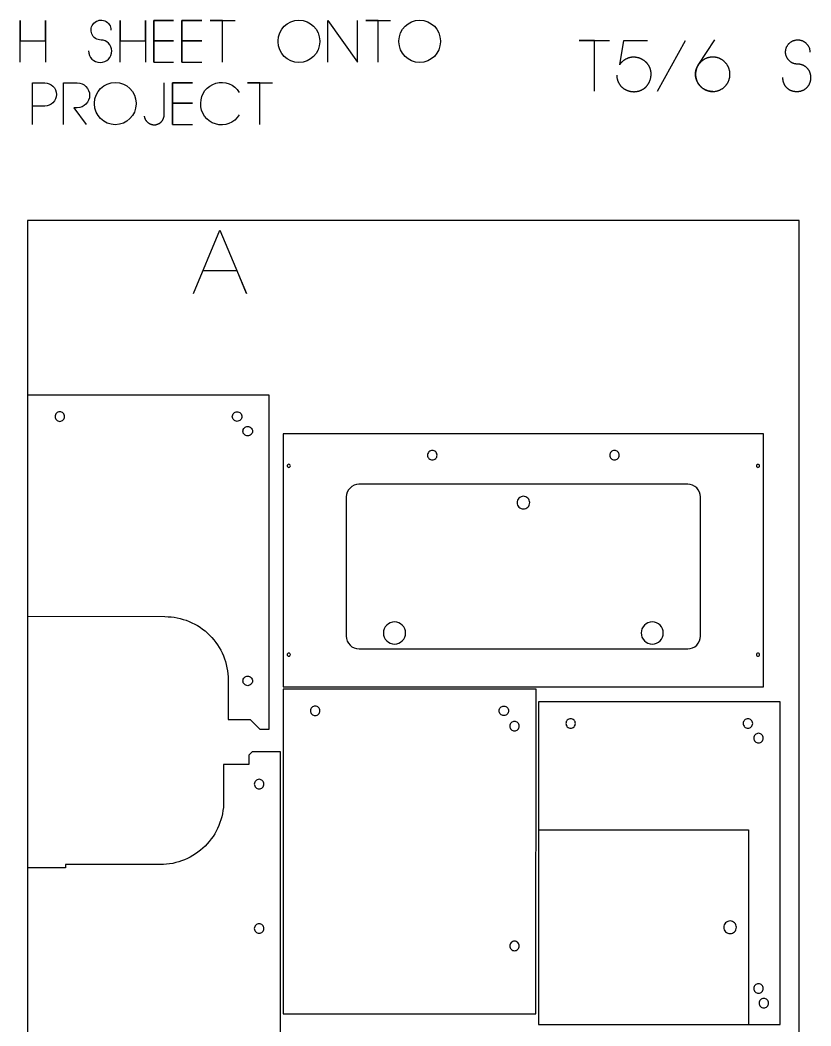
# Model space of a CAD drawing. Extents: x -841 to 6211, y -469 to 2808.
# Drawn here: x 1238 to 2488, y 1167 to 2757 of the extents above; entities that cross this region are included whole.
import ezdxf

# ---------------------------------------------------------------- set-up
doc = ezdxf.new("R2010")
doc.units = 0
for name, color, linetype in [('DEFAULT_LAYER', 1, 'CONTINUOUS'), ('T5_LOGOLAYER_2', 18, 'CONTINUOUS'), ('T5_LOGOLAYER_20', 18, 'CONTINUOUS'), ('T5_LOGOLAYER_21', 18, 'CONTINUOUS')]:
    doc.layers.add(name, color=color, linetype=linetype)

msp = doc.modelspace()

# ---------------------------------------------------------------- linework, layer by layer
at = {"layer": 'DEFAULT_LAYER'}
for points in [[(1249.6, 1814.6), (1466.6, 1813.9, -0.415484), (1566.6, 1713.5), (1566.6, 1651), (1601.6, 1651), (1616.6, 1636), (1631.6, 1636), (1631.6, 2164), (1249.6, 2164)], [(1300.4, 2137.5, 0.414214), (1292.9, 2130, 0.414214), (1300.4, 2122.5, 0.414214), (1307.9, 2130, 0.414214)], [(1580.8, 2122.5, -0.414214), (1573.3, 2130, -0.414214), (1580.8, 2137.5, -0.414214), (1588.3, 2130, -0.414214)], [(1597.6, 2099.4, -0.414214), (1590.1, 2106.9, -0.414214), (1597.6, 2114.4, -0.414214), (1605.1, 2106.9, -0.414214)], [(1889.6, 2076.5, 0.414214), (1882.1, 2069, 0.414214), (1889.6, 2061.5, 0.414214), (1897.1, 2069, 0.414214)], [(2177.6, 2076.5, 0.414214), (2170.1, 2069, 0.414214), (2177.6, 2061.5, 0.414214), (2185.1, 2069, 0.414214)], [(1662.6, 2054.7, 0.414214), (1660.1, 2052.2, 0.414214), (1662.6, 2049.7, 0.414214), (1665.1, 2052.2, 0.414214)], [(2404.6, 2054.7, 0.414214), (2402.1, 2052.2, 0.414214), (2404.6, 2049.7, 0.414214), (2407.1, 2052.2, 0.414214)], [(1773.7, 1763), (2293.6, 1763, 0.414214), (2313.6, 1783), (2313.6, 2003, 0.415222), (2293.5, 2023), (1773.6, 2023, 0.414214), (1753.6, 2003), (1753.6, 1783, 0.415288)], [(2033.7, 2004, 0.414214), (2023.7, 1994, 0.414214), (2033.7, 1984, 0.414214), (2043.7, 1994, 0.414214)], [(1829.8, 1805.5, 0.414214), (1812.3, 1788, 0.414214), (1829.8, 1770.5, 0.414214), (1847.3, 1788, 0.414214)], [(2237.4, 1805.5, 0.414214), (2219.9, 1788, 0.414214), (2237.4, 1770.5, 0.414214), (2254.9, 1788, 0.414214)], [(1662.6, 1756.3, 0.414214), (1660.1, 1753.8, 0.414214), (1662.6, 1751.3, 0.414214), (1665.1, 1753.8, 0.414214)], [(2404.6, 1756.3, 0.414214), (2402.1, 1753.8, 0.414214), (2404.6, 1751.3, 0.414214), (2407.1, 1753.8, 0.414214)], [(1597.6, 1704.7, -0.414214), (1590.1, 1712.2, -0.414214), (1597.6, 1719.7, -0.414214), (1605.1, 1712.2, -0.414214)], [(1704.4, 1672.5, 0.414214), (1696.9, 1665, 0.414214), (1704.4, 1657.5, 0.414214), (1711.9, 1665, 0.414214)], [(2002.8, 1672.5, -0.414214), (2010.3, 1665, -0.414214), (2002.8, 1657.5, -0.414214), (1995.3, 1665, -0.414214)], [(2019.6, 1648.3, 0.414214), (2012.1, 1640.8, 0.414214), (2019.6, 1633.3, 0.414214), (2027.1, 1640.8, 0.414214)], [(2108.4, 1652.5, 0.414214), (2100.9, 1645, 0.414214), (2108.4, 1637.5, 0.414214), (2115.9, 1645, 0.414214)], [(2388.8, 1652.5, 0.414214), (2381.3, 1645, 0.414214), (2388.8, 1637.5, 0.414214), (2396.3, 1645, 0.414214)], [(2405.6, 1629.4, 0.414214), (2398.1, 1621.9, 0.414214), (2405.6, 1614.4, 0.414214), (2413.1, 1621.9, 0.414214)], [(1615.6, 1556.7, 0.414214), (1608.1, 1549.2, 0.414214), (1615.6, 1541.7, 0.414214), (1623.1, 1549.2, 0.414214)], [(1615.6, 1328.3, 0.414214), (1608.1, 1320.8, 0.414214), (1615.6, 1313.3, 0.414214), (1623.1, 1320.8, 0.414214)], [(2360.6, 1332.8, 0.414214), (2350.6, 1322.8, 0.414214), (2360.6, 1312.8, 0.414214), (2370.6, 1322.8, 0.414214)], [(2019.6, 1300.8, 0.414214), (2012.1, 1293.3, 0.414214), (2019.6, 1285.8, 0.414214), (2027.1, 1293.3, 0.414214)], [(2405.6, 1233.7, 0.414214), (2398.1, 1226.2, 0.414214), (2405.6, 1218.7, 0.414214), (2413.1, 1226.2, 0.414214)], [(2413.8, 1210.5, 0.414214), (2406.3, 1203, 0.414214), (2413.8, 1195.5, 0.414214), (2421.3, 1203, 0.414214)]]:
    msp.add_lwpolyline(points, format="xyb", close=True, dxfattribs=at)
for points in [[(1653.6, 1703), (2413.6, 1703), (2413.6, 2103), (1653.6, 2103)], [(1653.7, 1186), (2053.5, 1186), (2053.6, 1699), (1653.6, 1699)], [(2057.6, 1169), (2439.6, 1169), (2439.6, 1679), (2057.6, 1679)]]:
    msp.add_lwpolyline(points, close=True, dxfattribs=at)
msp.add_lwpolyline([(2057.6, 1477.1), (2389.6, 1477), (2389.6, 1169)], dxfattribs=at)
at = {"layer": 'T5_LOGOLAYER_2'}
for points in [[(2146, 2644.6), (2146, 2724.6), (2122, 2724.6), (2170, 2724.6)], [(2181.2, 2669.4), (2181.2, 2668.7), (2181.3, 2668), (2181.3, 2667.3), (2181.4, 2666.6), (2181.5, 2665.9), (2181.6, 2665.2), (2181.8, 2664.6), (2181.9, 2663.9), (2182.1, 2663.3), (2182.3, 2662.6), (2182.4, 2662), (2182.6, 2661.4), (2182.9, 2660.8), (2183.1, 2660.2), (2183.3, 2659.6), (2183.6, 2659), (2183.8, 2658.5), (2184.1, 2657.9), (2184.4, 2657.4), (2184.7, 2656.8), (2185, 2656.3), (2185.3, 2655.8), (2185.6, 2655.3), (2186, 2654.8), (2186.3, 2654.3), (2186.7, 2653.8), (2187.1, 2653.4), (2187.4, 2652.9), (2187.8, 2652.5), (2188.2, 2652), (2188.6, 2651.6), (2189, 2651.2), (2189.5, 2650.8), (2189.9, 2650.4), (2190.3, 2650), (2190.8, 2649.7), (2191.2, 2649.3), (2191.7, 2649), (2192.2, 2648.6), (2192.6, 2648.3), (2193.1, 2648), (2193.6, 2647.7), (2194.1, 2647.4), (2194.6, 2647.1), (2195.1, 2646.8), (2195.6, 2646.6), (2196.1, 2646.3), (2196.7, 2646.1), (2197.2, 2645.8), (2197.7, 2645.6), (2198.3, 2645.4), (2198.8, 2645.2), (2199.3, 2645), (2199.9, 2644.8), (2200.4, 2644.7), (2201, 2644.5), (2201.5, 2644.4), (2202.1, 2644.2), (2202.7, 2644.1), (2203.2, 2644), (2203.8, 2643.9), (2204.4, 2643.8), (2204.9, 2643.8), (2205.5, 2643.7), (2206.1, 2643.6), (2206.7, 2643.6), (2207.2, 2643.6), (2207.8, 2643.5), (2208.4, 2643.5), (2208.9, 2643.5), (2209.5, 2643.5), (2210.1, 2643.6), (2210.7, 2643.6), (2211.2, 2643.7), (2211.8, 2643.7), (2212.4, 2643.8), (2213, 2643.9), (2213.5, 2644), (2214.1, 2644.1), (2214.6, 2644.2), (2215.2, 2644.3), (2215.8, 2644.4), (2216.3, 2644.6), (2216.9, 2644.8), (2217.4, 2644.9), (2218, 2645.1), (2218.5, 2645.3), (2219, 2645.5), (2219.6, 2645.8), (2220.1, 2646), (2220.6, 2646.2), (2221.1, 2646.5), (2221.7, 2646.8), (2222.2, 2647), (2222.7, 2647.3), (2223.2, 2647.6), (2223.7, 2648), (2224.1, 2648.3), (2224.6, 2648.6), (2225.1, 2649), (2225.6, 2649.3), (2226, 2649.7), (2226.5, 2650.1), (2226.9, 2650.5), (2227.3, 2650.9), (2227.8, 2651.3), (2228.2, 2651.8), (2228.6, 2652.2), (2229, 2652.7), (2229.4, 2653.2), (2229.8, 2653.7), (2230.1, 2654.2), (2230.5, 2654.7), (2230.9, 2655.2), (2231.2, 2655.7), (2231.5, 2656.3), (2231.9, 2656.8), (2232.2, 2657.4), (2232.5, 2658), (2232.8, 2658.6), (2233, 2659.2), (2233.3, 2659.8), (2233.6, 2660.5), (2233.8, 2661.1), (2234, 2661.8), (2234.3, 2662.4), (2234.5, 2663.1), (2234.7, 2663.8), (2234.8, 2664.5), (2235, 2665.2), (2235.1, 2665.9), (2235.2, 2666.6), (2235.4, 2667.2), (2235.4, 2667.9), (2235.5, 2668.6), (2235.6, 2669.2), (2235.6, 2669.9), (2235.6, 2670.5), (2235.7, 2671.1), (2235.7, 2671.8), (2235.6, 2672.4), (2235.6, 2673), (2235.6, 2673.7), (2235.5, 2674.3), (2235.4, 2674.9), (2235.3, 2675.5), (2235.2, 2676.1), (2235.1, 2676.7), (2235, 2677.3), (2234.8, 2677.8), (2234.7, 2678.4), (2234.5, 2679), (2234.3, 2679.5), (2234.1, 2680.1), (2233.9, 2680.6), (2233.7, 2681.2), (2233.5, 2681.7), (2233.3, 2682.2), (2233, 2682.8), (2232.7, 2683.3), (2232.5, 2683.8), (2232.2, 2684.3), (2231.9, 2684.8), (2231.6, 2685.3), (2231.3, 2685.7), (2231, 2686.2), (2230.6, 2686.7), (2230.3, 2687.1), (2229.9, 2687.6), (2229.6, 2688), (2229.2, 2688.4), (2228.8, 2688.9), (2228.4, 2689.3), (2228, 2689.7), (2227.6, 2690.1), (2227.2, 2690.5), (2226.8, 2690.8), (2226.4, 2691.2), (2225.9, 2691.6), (2225.5, 2691.9), (2225, 2692.3), (2224.6, 2692.6), (2224.1, 2692.9), (2223.7, 2693.3), (2223.2, 2693.6), (2222.7, 2693.9), (2222.2, 2694.2), (2221.7, 2694.4), (2221.2, 2694.7), (2220.7, 2695), (2220.2, 2695.2), (2219.7, 2695.5), (2219.2, 2695.7), (2218.7, 2695.9), (2218.1, 2696.1), (2217.6, 2696.3), (2217.1, 2696.5), (2216.5, 2696.7), (2216, 2696.9), (2215.5, 2697), (2214.9, 2697.2), (2214.4, 2697.3), (2213.8, 2697.4), (2213.3, 2697.6), (2212.7, 2697.7), (2212.1, 2697.8), (2211.6, 2697.8), (2211, 2697.9), (2210.5, 2698), (2209.9, 2698), (2209.3, 2698.1), (2208.8, 2698.1), (2208.2, 2698.1), (2207.6, 2698.1), (2207.1, 2698.1), (2206.5, 2698.1), (2205.9, 2698), (2205.4, 2698), (2204.8, 2697.9), (2204.2, 2697.8), (2203.7, 2697.8), (2203.1, 2697.7), (2202.5, 2697.6), (2202, 2697.4), (2201.4, 2697.3), (2200.8, 2697.2), (2200.3, 2697), (2199.7, 2696.8), (2199.2, 2696.6), (2198.6, 2696.4), (2198.1, 2696.2), (2197.6, 2696), (2197, 2695.7), (2196.5, 2695.5), (2195.9, 2695.2), (2195.4, 2694.9), (2194.9, 2694.6), (2194.4, 2694.3), (2193.9, 2694), (2193.3, 2693.7), (2192.8, 2693.3), (2192.3, 2692.9), (2191.8, 2692.6), (2191.4, 2692.2), (2190.9, 2691.8), (2190.4, 2691.3), (2189.9, 2690.9), (2189.4, 2690.4), (2189, 2690), (2188.5, 2689.5), (2188.1, 2689), (2187.6, 2688.4), (2187.2, 2687.9), (2186.8, 2687.4), (2186.4, 2686.8), (2186, 2686.2), (2192.4, 2724.6), (2230, 2724.6)], [(2246, 2644.6), (2290, 2724.6)], [(2333.2, 2643.8), (2332.7, 2643.8), (2332.2, 2643.8), (2331.7, 2643.9), (2331.2, 2643.9), (2330.7, 2643.9), (2330.2, 2644), (2329.7, 2644), (2329.3, 2644.1), (2328.8, 2644.2), (2328.3, 2644.2), (2327.9, 2644.3), (2327.4, 2644.4), (2326.9, 2644.5), (2326.5, 2644.6), (2326, 2644.8), (2325.6, 2644.9), (2325.1, 2645), (2324.7, 2645.1), (2324.3, 2645.3), (2323.8, 2645.4), (2323.4, 2645.6), (2323, 2645.8), (2322.6, 2645.9), (2322.1, 2646.1), (2321.7, 2646.3), (2321.3, 2646.5), (2320.9, 2646.7), (2320.5, 2646.9), (2319.7, 2647.3), (2319, 2647.8), (2318.2, 2648.3), (2317.5, 2648.8), (2316.8, 2649.3), (2316.1, 2649.8), (2315.4, 2650.4), (2314.7, 2651), (2314.1, 2651.6), (2313.5, 2652.2), (2312.9, 2652.9), (2312.3, 2653.5), (2311.8, 2654.2), (2311.3, 2654.9), (2310.7, 2655.6), (2310.3, 2656.3), (2309.8, 2657.1), (2309.4, 2657.8), (2309, 2658.6), (2308.6, 2659.4), (2308.2, 2660.2), (2307.9, 2661), (2307.5, 2661.8), (2307.3, 2662.6), (2307, 2663.4), (2306.8, 2664.3), (2306.6, 2665.1), (2306.4, 2666), (2306.2, 2666.9), (2306.1, 2667.7), (2306, 2668.6), (2305.9, 2669.5), (2305.9, 2670.4), (2305.9, 2671.3), (2305.9, 2672.2), (2305.9, 2672.6), (2305.9, 2673.1), (2306, 2673.5), (2306, 2673.9), (2306.1, 2674.4), (2306.1, 2674.8), (2306.2, 2675.3), (2306.3, 2675.7), (2306.3, 2676.2), (2306.4, 2676.6), (2306.5, 2677.1), (2306.6, 2677.5), (2306.7, 2678), (2306.9, 2678.4), (2307, 2678.9), (2307.1, 2679.3), (2307.3, 2679.8), (2307.4, 2680.2), (2307.6, 2680.6), (2307.8, 2681.1), (2308, 2681.5), (2308.1, 2682), (2308.3, 2682.4), (2308.5, 2682.8), (2308.8, 2683.3), (2309, 2683.7), (2309.2, 2684.1), (2309.5, 2684.6), (2309.7, 2685), (2310, 2685.4), (2336.4, 2725.4)], [(2443.6, 2666.2), (2443.6, 2665.5), (2443.6, 2664.8), (2443.6, 2664.2), (2443.7, 2663.5), (2443.8, 2662.9), (2443.8, 2662.2), (2443.9, 2661.6), (2444.1, 2661), (2444.2, 2660.4), (2444.3, 2659.8), (2444.5, 2659.2), (2444.7, 2658.6), (2444.9, 2658.1), (2445.1, 2657.5), (2445.3, 2657), (2445.5, 2656.4), (2445.7, 2655.9), (2446, 2655.4), (2446.2, 2654.9), (2446.5, 2654.4), (2446.8, 2653.9), (2447.1, 2653.5), (2447.4, 2653), (2447.7, 2652.6), (2448, 2652.1), (2448.4, 2651.7), (2448.7, 2651.3), (2449.1, 2650.9), (2449.4, 2650.5), (2449.8, 2650.1), (2450.2, 2649.8), (2450.6, 2649.4), (2451, 2649.1), (2451.4, 2648.7), (2451.8, 2648.4), (2452.2, 2648.1), (2452.6, 2647.8), (2453.1, 2647.5), (2453.5, 2647.2), (2454, 2647), (2454.4, 2646.7), (2454.9, 2646.5), (2455.3, 2646.2), (2455.8, 2646), (2456.3, 2645.8), (2456.8, 2645.6), (2457.2, 2645.4), (2457.7, 2645.2), (2458.2, 2645.1), (2458.7, 2644.9), (2459.2, 2644.8), (2459.7, 2644.6), (2460.2, 2644.5), (2460.8, 2644.4), (2461.3, 2644.3), (2461.8, 2644.2), (2462.3, 2644.1), (2462.8, 2644), (2463.3, 2644), (2463.9, 2643.9), (2464.4, 2643.9), (2464.9, 2643.8), (2465.4, 2643.8), (2466, 2643.8), (2466.5, 2643.8), (2467, 2643.8), (2467.5, 2643.9), (2468.1, 2643.9), (2468.6, 2644), (2469.1, 2644), (2469.6, 2644.1), (2470.1, 2644.2), (2470.7, 2644.3), (2471.2, 2644.4), (2471.7, 2644.5), (2472.2, 2644.6), (2472.7, 2644.8), (2473.2, 2644.9), (2473.7, 2645.1), (2474.2, 2645.2), (2474.7, 2645.4), (2475.2, 2645.6), (2475.6, 2645.8), (2476.1, 2646), (2476.6, 2646.2), (2477.1, 2646.5), (2477.5, 2646.7), (2478, 2647), (2478.4, 2647.2), (2478.9, 2647.5), (2479.3, 2647.8), (2479.7, 2648.1), (2480.1, 2648.4), (2480.6, 2648.7), (2481, 2649.1), (2481.4, 2649.4), (2481.7, 2649.8), (2482.1, 2650.1), (2482.5, 2650.5), (2482.9, 2650.9), (2483.2, 2651.3), (2483.6, 2651.7), (2483.9, 2652.1), (2484.2, 2652.6), (2484.5, 2653), (2484.8, 2653.5), (2485.1, 2653.9), (2485.4, 2654.4), (2485.7, 2654.9), (2486, 2655.4), (2486.2, 2655.9), (2486.4, 2656.4), (2486.7, 2657), (2486.9, 2657.5), (2487.1, 2658.1), (2487.3, 2658.6), (2487.4, 2659.2), (2487.6, 2659.8), (2487.7, 2660.4), (2487.9, 2661), (2488, 2661.6), (2488.1, 2662.2), (2488.2, 2662.9), (2488.2, 2663.5), (2488.3, 2664.2), (2488.3, 2664.8), (2488.4, 2665.5), (2488.4, 2666.2), (2488.4, 2666.8), (2488.3, 2667.3), (2488.3, 2667.8), (2488.3, 2668.4), (2488.2, 2668.9), (2488.1, 2669.4), (2488, 2669.9), (2487.9, 2670.4), (2487.8, 2670.9), (2487.7, 2671.4), (2487.6, 2671.9), (2487.4, 2672.4), (2487.3, 2672.9), (2487.1, 2673.4), (2486.9, 2673.9), (2486.7, 2674.3), (2486.5, 2674.8), (2486.3, 2675.3), (2486.1, 2675.7), (2485.9, 2676.2), (2485.6, 2676.6), (2485.4, 2677), (2485.1, 2677.4), (2484.8, 2677.9), (2484.5, 2678.3), (2484.2, 2678.7), (2483.9, 2679.1), (2483.6, 2679.5), (2483.3, 2679.9), (2483, 2680.2), (2482.6, 2680.6), (2482.3, 2680.9), (2481.9, 2681.3), (2481.6, 2681.6), (2481.2, 2682), (2480.8, 2682.3), (2480.4, 2682.6), (2480, 2682.9), (2479.6, 2683.2), (2479.2, 2683.5), (2478.8, 2683.8), (2478.4, 2684), (2477.9, 2684.3), (2477.5, 2684.5), (2477, 2684.8), (2476.6, 2685), (2476.1, 2685.2), (2475.7, 2685.4), (2475.2, 2685.6), (2474.7, 2685.8), (2474.2, 2685.9), (2473.8, 2686.1), (2473.3, 2686.2), (2472.8, 2686.4), (2472.3, 2686.5), (2471.8, 2686.6), (2471.2, 2686.7), (2470.7, 2686.8), (2470.2, 2686.9), (2469.7, 2686.9), (2469.2, 2687), (2468.6, 2687), (2468.1, 2687), (2467.6, 2687), (2467.2, 2687), (2466.8, 2687), (2466, 2687.1), (2465.2, 2687.2), (2464.5, 2687.3), (2463.7, 2687.4), (2463, 2687.5), (2462.3, 2687.7), (2461.6, 2687.9), (2460.9, 2688.2), (2460.2, 2688.4), (2459.5, 2688.7), (2458.9, 2689), (2458.3, 2689.3), (2457.7, 2689.7), (2457.1, 2690.1), (2456.5, 2690.4), (2455.9, 2690.9), (2455.4, 2691.3), (2454.9, 2691.7), (2454.4, 2692.2), (2453.9, 2692.7), (2453.4, 2693.2), (2453, 2693.7), (2452.5, 2694.2), (2452.1, 2694.7), (2451.7, 2695.3), (2451.4, 2695.9), (2451, 2696.5), (2450.7, 2697), (2450.4, 2697.6), (2450.1, 2698.3), (2449.8, 2698.9), (2449.5, 2699.5), (2449.3, 2700.2), (2449.1, 2700.8), (2448.9, 2701.5), (2448.8, 2702.1), (2448.6, 2702.8), (2448.5, 2703.4), (2448.4, 2704.1), (2448.4, 2704.8), (2448.3, 2705.5), (2448.3, 2706.2), (2448.3, 2706.9), (2448.3, 2707.5), (2448.4, 2708.2), (2448.5, 2708.9), (2448.6, 2709.6), (2448.7, 2710.3), (2448.9, 2711), (2449, 2711.6), (2449.3, 2712.3), (2449.5, 2713), (2449.8, 2713.6), (2450, 2714.3), (2450.4, 2714.9), (2450.7, 2715.6), (2451.1, 2716.2), (2451.5, 2716.8), (2451.9, 2717.5), (2452.4, 2718.1), (2452.9, 2718.7), (2453.1, 2719), (2453.4, 2719.3), (2453.7, 2719.5), (2454, 2719.8), (2454.2, 2720.1), (2454.5, 2720.4), (2455.1, 2720.9), (2455.7, 2721.4), (2456.3, 2721.9), (2456.9, 2722.3), (2457.6, 2722.7), (2458.2, 2723.1), (2458.8, 2723.4), (2459.5, 2723.7), (2460.2, 2724), (2460.8, 2724.3), (2461.5, 2724.5), (2462.2, 2724.7), (2462.8, 2724.9), (2463.5, 2725.1), (2464.2, 2725.2), (2464.9, 2725.3), (2465.6, 2725.4), (2466.2, 2725.5), (2466.9, 2725.5), (2467.6, 2725.5), (2468.3, 2725.5), (2469, 2725.4), (2469.7, 2725.4), (2470.3, 2725.3), (2471, 2725.2), (2471.7, 2725), (2472.3, 2724.9), (2473, 2724.7), (2473.6, 2724.5), (2474.3, 2724.2), (2474.9, 2724), (2475.5, 2723.7), (2476.1, 2723.4), (2476.7, 2723.1), (2477.3, 2722.8), (2477.9, 2722.4), (2478.5, 2722.1), (2479, 2721.7), (2479.6, 2721.2), (2480.1, 2720.8), (2480.6, 2720.4), (2481.1, 2719.9), (2481.6, 2719.4), (2482.1, 2718.9), (2482.5, 2718.4), (2482.9, 2717.8), (2483.3, 2717.3), (2483.7, 2716.7), (2484.1, 2716.1), (2484.4, 2715.5), (2484.8, 2714.9), (2485.1, 2714.2), (2485.4, 2713.6), (2485.6, 2712.9), (2485.9, 2712.2), (2486.1, 2711.5), (2486.2, 2710.8), (2486.4, 2710.1), (2486.5, 2709.3), (2486.6, 2708.6), (2486.7, 2707.8), (2486.7, 2707.4), (2486.7, 2707), (2486.8, 2706.6), (2486.8, 2706.2)], [(1511.8, 2324.6), (1553.8, 2424.6), (1595.8, 2324.6), (1580.8, 2360.6), (1527.8, 2360.6)]]:
    msp.add_lwpolyline(points, dxfattribs=at)
msp.add_lwpolyline([(2333.2, 2643.8), (2333.9, 2643.8), (2334.6, 2643.9), (2335.3, 2643.9), (2335.9, 2644), (2336.6, 2644), (2337.3, 2644.1), (2338, 2644.3), (2338.6, 2644.4), (2339.3, 2644.5), (2340, 2644.7), (2340.6, 2644.9), (2341.2, 2645), (2341.9, 2645.3), (2342.5, 2645.5), (2343.1, 2645.7), (2343.7, 2646), (2344.4, 2646.2), (2345, 2646.5), (2345.5, 2646.8), (2346.1, 2647.1), (2346.7, 2647.4), (2347.3, 2647.8), (2347.8, 2648.1), (2348.4, 2648.5), (2348.9, 2648.8), (2349.4, 2649.2), (2350, 2649.6), (2350.5, 2650), (2351, 2650.5), (2351.4, 2650.9), (2351.9, 2651.3), (2352.4, 2651.8), (2352.8, 2652.3), (2353.3, 2652.7), (2353.7, 2653.2), (2354.1, 2653.7), (2354.6, 2654.2), (2355, 2654.8), (2355.3, 2655.3), (2355.7, 2655.8), (2356.1, 2656.4), (2356.4, 2656.9), (2356.8, 2657.5), (2357.1, 2658.1), (2357.4, 2658.6), (2357.7, 2659.2), (2358, 2659.8), (2358.2, 2660.4), (2358.5, 2661.1), (2358.7, 2661.7), (2358.9, 2662.3), (2359.1, 2662.9), (2359.3, 2663.6), (2359.5, 2664.2), (2359.7, 2664.9), (2359.8, 2665.5), (2359.9, 2666.2), (2360, 2666.9), (2360.1, 2667.6), (2360.2, 2668.2), (2360.3, 2668.9), (2360.3, 2669.6), (2360.4, 2670.3), (2360.4, 2671), (2360.4, 2671.7), (2360.3, 2672.4), (2360.3, 2673.1), (2360.2, 2673.8), (2360.1, 2674.5), (2360, 2675.2), (2359.9, 2675.8), (2359.8, 2676.5), (2359.7, 2677.2), (2359.5, 2677.8), (2359.3, 2678.5), (2359.1, 2679.1), (2358.9, 2679.8), (2358.7, 2680.4), (2358.5, 2681), (2358.2, 2681.6), (2358, 2682.2), (2357.7, 2682.8), (2357.4, 2683.4), (2357.1, 2684), (2356.8, 2684.6), (2356.4, 2685.1), (2356.1, 2685.7), (2355.7, 2686.2), (2355.3, 2686.8), (2355, 2687.3), (2354.6, 2687.8), (2354.1, 2688.3), (2353.7, 2688.8), (2353.3, 2689.3), (2352.8, 2689.8), (2352.4, 2690.3), (2351.9, 2690.7), (2351.4, 2691.2), (2351, 2691.6), (2350.5, 2692), (2350, 2692.4), (2349.4, 2692.8), (2348.9, 2693.2), (2348.4, 2693.6), (2347.8, 2693.9), (2347.3, 2694.3), (2346.7, 2694.6), (2346.1, 2694.9), (2345.5, 2695.3), (2345, 2695.5), (2344.4, 2695.8), (2343.7, 2696.1), (2343.1, 2696.3), (2342.5, 2696.6), (2341.9, 2696.8), (2341.2, 2697), (2340.6, 2697.2), (2340, 2697.4), (2339.3, 2697.5), (2338.6, 2697.7), (2338, 2697.8), (2337.3, 2697.9), (2336.6, 2698), (2335.9, 2698.1), (2335.3, 2698.1), (2334.6, 2698.2), (2333.9, 2698.2), (2333.2, 2698.2), (2332.5, 2698.2), (2331.8, 2698.2), (2331.1, 2698.1), (2330.4, 2698.1), (2329.7, 2698), (2329, 2697.9), (2328.3, 2697.8), (2327.7, 2697.7), (2327, 2697.5), (2326.4, 2697.4), (2325.7, 2697.2), (2325.1, 2697), (2324.4, 2696.8), (2323.8, 2696.6), (2323.2, 2696.3), (2322.6, 2696.1), (2322, 2695.8), (2321.4, 2695.5), (2320.8, 2695.3), (2320.2, 2694.9), (2319.6, 2694.6), (2319.1, 2694.3), (2318.5, 2693.9), (2318, 2693.6), (2317.4, 2693.2), (2316.9, 2692.8), (2316.4, 2692.4), (2315.9, 2692), (2315.4, 2691.6), (2314.9, 2691.2), (2314.4, 2690.7), (2313.9, 2690.3), (2313.5, 2689.8), (2313, 2689.3), (2312.6, 2688.8), (2312.2, 2688.3), (2311.8, 2687.8), (2311.4, 2687.3), (2311, 2686.8), (2310.6, 2686.2), (2310.2, 2685.7), (2309.9, 2685.1), (2309.6, 2684.6), (2309.2, 2684), (2308.9, 2683.4), (2308.6, 2682.8), (2308.4, 2682.2), (2308.1, 2681.6), (2307.8, 2681), (2307.6, 2680.4), (2307.4, 2679.8), (2307.2, 2679.1), (2307, 2678.5), (2306.8, 2677.8), (2306.7, 2677.2), (2306.5, 2676.5), (2306.4, 2675.8), (2306.3, 2675.2), (2306.2, 2674.5), (2306.1, 2673.8), (2306, 2673.1), (2306, 2672.4), (2306, 2671.7), (2306, 2671), (2306, 2670.3), (2306, 2669.6), (2306, 2668.9), (2306.1, 2668.2), (2306.2, 2667.6), (2306.3, 2666.9), (2306.4, 2666.2), (2306.5, 2665.5), (2306.7, 2664.9), (2306.8, 2664.2), (2307, 2663.6), (2307.2, 2662.9), (2307.4, 2662.3), (2307.6, 2661.7), (2307.8, 2661.1), (2308.1, 2660.4), (2308.4, 2659.8), (2308.6, 2659.2), (2308.9, 2658.6), (2309.2, 2658.1), (2309.6, 2657.5), (2309.9, 2656.9), (2310.2, 2656.4), (2310.6, 2655.8), (2311, 2655.3), (2311.4, 2654.8), (2311.8, 2654.2), (2312.2, 2653.7), (2312.6, 2653.2), (2313, 2652.7), (2313.5, 2652.3), (2313.9, 2651.8), (2314.4, 2651.3), (2314.9, 2650.9), (2315.4, 2650.5), (2315.9, 2650), (2316.4, 2649.6), (2316.9, 2649.2), (2317.4, 2648.8), (2318, 2648.5), (2318.5, 2648.1), (2319.1, 2647.8), (2319.6, 2647.4), (2320.2, 2647.1), (2320.8, 2646.8), (2321.4, 2646.5), (2322, 2646.2), (2322.6, 2646), (2323.2, 2645.7), (2323.8, 2645.5), (2324.4, 2645.3), (2325.1, 2645), (2325.7, 2644.9), (2326.4, 2644.7), (2327, 2644.5), (2327.7, 2644.4), (2328.3, 2644.3), (2329, 2644.1), (2329.7, 2644), (2330.4, 2644), (2331.1, 2643.9), (2331.8, 2643.9), (2332.5, 2643.8)], close=True, dxfattribs=at)
at = {"layer": 'T5_LOGOLAYER_20'}
msp.add_lwpolyline([(1249.6, 0), (2469.6, 0), (2469.6, 2440), (1249.6, 2440)], close=True, dxfattribs=at)
msp.add_lwpolyline([(1249.6, 183), (1309.6, 183), (1309.6, 178), (1459.6, 178, -0.415348), (1559.6, 77.6), (1559.6, 20), (1599.6, 20), (1599.6, 5), (1604.6, 0), (1649.6, 0), (1649.6, 1600), (1604.6, 1600), (1599.6, 1595), (1599.6, 1580), (1559.6, 1580), (1559.6, 1522, -0.414828), (1459.4, 1422), (1309.6, 1422), (1309.6, 1417), (1249.6, 1417)], format="xyb", close=True, dxfattribs=at)
at = {"layer": 'T5_LOGOLAYER_21'}
for points in [[(1237.6, 2690.4), (1237.6, 2756), (1237.6, 2723.8), (1277.7, 2723.8), (1277.7, 2756), (1277.7, 2690.4)], [(1395.8, 2690.4), (1395.8, 2756), (1395.8, 2723.8), (1435.8, 2723.8), (1435.8, 2756), (1435.8, 2690.4)], [(1449, 2690.4), (1449, 2756), (1480.5, 2756), (1449, 2756), (1449, 2723.8), (1480.5, 2723.8), (1449, 2723.8), (1449, 2690.4), (1480.5, 2690.4)], [(1493.6, 2690.4), (1493.6, 2756), (1525.1, 2756), (1493.6, 2756), (1493.6, 2723.8), (1525.1, 2723.8), (1493.6, 2723.8), (1493.6, 2690.4), (1525.1, 2690.4)], [(1557.9, 2690.4), (1557.9, 2756), (1538.2, 2756), (1577.6, 2756)], [(1724.6, 2690.4), (1724.6, 2756), (1771.2, 2690.4), (1771.2, 2756)], [(1804, 2690.4), (1804, 2756), (1784.3, 2756), (1823.7, 2756)], [(1434, 2605), (1434.1, 2604.7), (1434.1, 2604.4), (1434.2, 2604), (1434.2, 2603.7), (1434.3, 2603.4), (1434.4, 2603), (1434.4, 2602.7), (1434.5, 2602.4), (1434.6, 2602), (1434.7, 2601.7), (1434.9, 2601.4), (1435, 2601.1), (1435.1, 2600.8), (1435.2, 2600.5), (1435.4, 2600.1), (1435.6, 2599.8), (1435.7, 2599.5), (1435.9, 2599.2), (1436.1, 2598.9), (1436.2, 2598.6), (1436.4, 2598.3), (1436.6, 2598.1), (1436.8, 2597.8), (1437.1, 2597.5), (1437.3, 2597.2), (1437.5, 2597), (1437.7, 2596.7), (1438, 2596.4), (1438.2, 2596.2), (1438.5, 2595.9), (1438.7, 2595.7), (1439, 2595.4), (1439.2, 2595.2), (1439.5, 2595), (1439.8, 2594.7), (1440.1, 2594.5), (1440.4, 2594.3), (1440.7, 2594.1), (1441, 2593.9), (1441.3, 2593.7), (1441.6, 2593.5), (1441.9, 2593.3), (1442.2, 2593.2), (1442.5, 2593), (1442.9, 2592.8), (1443.2, 2592.7), (1443.5, 2592.5), (1443.9, 2592.4), (1444.2, 2592.3), (1444.6, 2592.1), (1444.9, 2592), (1445.3, 2591.9), (1445.6, 2591.8), (1446, 2591.7), (1446.4, 2591.6), (1446.7, 2591.6), (1447.1, 2591.5), (1447.5, 2591.4), (1447.9, 2591.4), (1448.2, 2591.3), (1448.6, 2591.3), (1449, 2591.3), (1449.4, 2591.3), (1449.8, 2591.3), (1450.2, 2591.3), (1450.6, 2591.3), (1451, 2591.3), (1451.4, 2591.3), (1451.8, 2591.4), (1452.2, 2591.4), (1452.6, 2591.5), (1453, 2591.6), (1453.3, 2591.7), (1453.7, 2591.8), (1454.1, 2591.9), (1454.5, 2592), (1454.8, 2592.1), (1455.2, 2592.2), (1455.6, 2592.4), (1455.9, 2592.5), (1456.3, 2592.7), (1456.6, 2592.8), (1457, 2593), (1457.3, 2593.2), (1457.6, 2593.4), (1458, 2593.5), (1458.3, 2593.7), (1458.6, 2594), (1458.9, 2594.2), (1459.2, 2594.4), (1459.5, 2594.6), (1459.8, 2594.9), (1460.1, 2595.1), (1460.4, 2595.4), (1460.7, 2595.6), (1460.9, 2595.9), (1461.2, 2596.1), (1461.4, 2596.4), (1461.7, 2596.7), (1461.9, 2597), (1462.2, 2597.3), (1462.4, 2597.6), (1462.6, 2597.9), (1462.8, 2598.2), (1463.1, 2598.5), (1463.3, 2598.8), (1463.5, 2599.2), (1463.6, 2599.5), (1463.8, 2599.8), (1464, 2600.2), (1464.1, 2600.5), (1464.3, 2600.9), (1464.4, 2601.2), (1464.6, 2601.6), (1464.7, 2602), (1464.8, 2602.3), (1464.9, 2602.7), (1465, 2603.1), (1465.1, 2603.5), (1465.2, 2603.8), (1465.3, 2604.2), (1465.4, 2604.6), (1465.4, 2605), (1465.5, 2605.4), (1465.5, 2605.8), (1465.5, 2606.2), (1465.5, 2606.6), (1465.5, 2607), (1465.5, 2657.5)], [(1478.7, 2591.9), (1478.7, 2657.5), (1510.2, 2657.5), (1478.7, 2657.5), (1478.7, 2625.4), (1510.2, 2625.4), (1478.7, 2625.4), (1478.7, 2591.9), (1510.2, 2591.9)], [(1617, 2591.9), (1617, 2657.5), (1597.3, 2657.5), (1636.7, 2657.5)]]:
    msp.add_lwpolyline(points, dxfattribs=at)
for points in [[(1345.9, 2708.1, 1), (1382.7, 2708.1, 0.415385), (1365.6, 2725.1, -0.668438), (1354.5, 2752, -0.668438), (1381.4, 2740.9)], [(1257, 2591.9), (1257, 2657.5), (1276.7, 2657.5, -1), (1276.7, 2620.8), (1257, 2620.8)], [(1306.2, 2591.9), (1306.2, 2657.5), (1327.9, 2657.5, -1), (1327.9, 2618.2), (1322.6, 2618.2), (1342.3, 2591.9)], [(1584.3, 2607, -0.77786), (1523.3, 2625.4, -0.756443), (1584.3, 2642.5)]]:
    msp.add_lwpolyline(points, format="xyb", dxfattribs=at)
for points in [[(1711.5, 2722.5, -1), (1645.8, 2722.5), (1645.8, 2723.8, -1), (1711.5, 2723.8)], [(1902.4, 2722.5, -1), (1836.8, 2722.5), (1836.8, 2723.8, -1), (1902.4, 2723.8)], [(1421, 2624.1, -1), (1355.4, 2624.1), (1355.4, 2625.4, -1), (1421, 2625.4)]]:
    msp.add_lwpolyline(points, format="xyb", close=True, dxfattribs=at)

doc.saveas('drawing.dxf')
